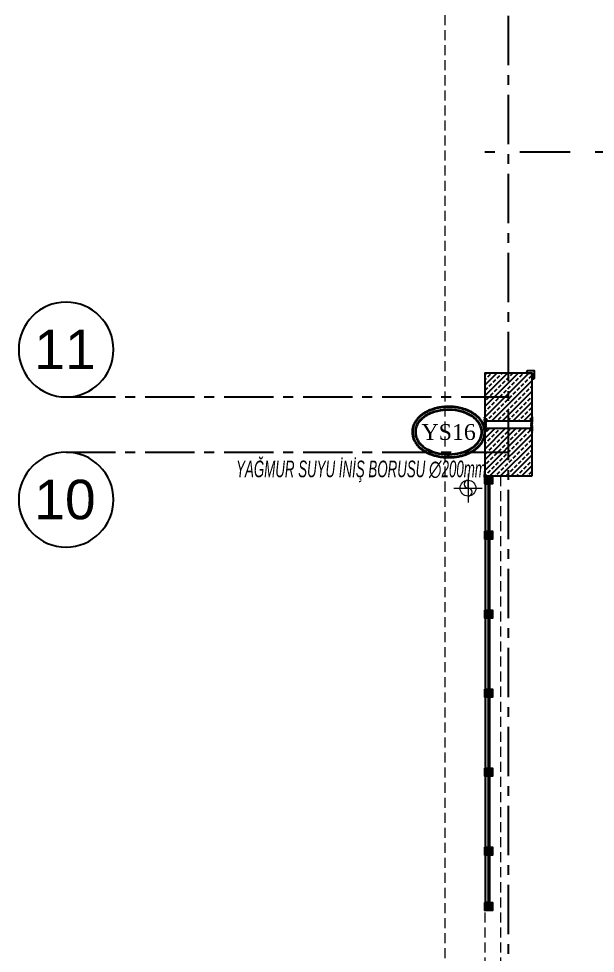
# Model space of a CAD drawing. Header units: millimetres. Extents: x -379292 to 1221486, y 92049 to 447512.
# Drawn here: x 50448 to 57748, y 161577 to 173407 of the extents above; entities that cross this region are included whole.
import ezdxf
from ezdxf.enums import TextEntityAlignment as Align
from ezdxf.lldxf.tags import DXFTag

# ---------------------------------------------------------------- set-up
doc = ezdxf.new("R2010")
doc.units = ezdxf.units.MM
doc.linetypes.add('CENTER', pattern=[2, 1.25, -0.25, 0.25, -0.25])
doc.linetypes.add('HIDDEN', pattern=[9.525, 6.35, -3.175])
for name, color, linetype, lineweight in [('0-KRCN-SHT-KOLADI-YAZIYAĞMURSUYU', 4, 'Continuous', 35), ('0-KRCN-SHT-PİSSU-BORU', 220, 'PISSU_LINE50', 40), ('06_FORMWORK HIDDEN', 252, 'HIDDEN2', 0), ('XREF$0$05_RAIN PIPE', 3, 'Continuous', 9)]:
    doc.layers.add(name, color=color, linetype=linetype, lineweight=lineweight)
for name, color, linetype in [('05_AXIS', 211, 'CENTER'), ('05_AXIS NAME', 7, 'Continuous'), ('05_DILATATION', 131, 'Continuous'), ('05_HANDRAIL', 153, 'Continuous'), ('05_HATCH CONCRETE', 141, 'Continuous'), ('05_SYMBOL', 2, 'Continuous')]:
    doc.layers.add(name, color=color, linetype=linetype)
doc.styles.add('MUF', font='isocpeur.ttf')
doc.styles.add('YAZI', font='times.ttf')
doc.styles.add('YAZI-5', font='arial.ttf', dxfattribs={"height": 5})
doc.styles.add('ÇAP-2', font='ARIALNBI.TTF')
tags = doc.linetypes.add('HIDDEN2', pattern=[0.1875, 0.125, -0.0625]).pattern_tags.tags
tags[6:7] = [DXFTag(74, 4), DXFTag(75, 0), DXFTag(340, '0'), DXFTag(46, 0.0), DXFTag(50, 0.0), DXFTag(44, 0.0), DXFTag(45, 0.0)]
tags[4:5] = [DXFTag(74, 4), DXFTag(75, 0), DXFTag(340, '0'), DXFTag(46, 0.0), DXFTag(50, 0.0), DXFTag(44, 0.0), DXFTag(45, 0.0)]
doc.linetypes.add('PISSU_LINE50', pattern='A,50,-10,["C",MUF,S=10,R=0,X=1,Y=-5],0', length=60)
pattern_1 = [(225, (905000, -3e-07), (67.351921, -67.351921), []), (225, (904932.65, -3e-07), (67.351921, -67.351921), [47.625, -23.8125])]

# ---------------------------------------------------------------- blocks, each defined once
blk = doc.blocks.new('AWAKS ADI')
at = {"layer": '05_AXIS NAME', "color": 2}
blk.add_circle((0, 0), 6, dxfattribs=at)
at = {"layer": '05_AXIS NAME', "style": 'YAZI-5'}
blk.add_attdef('AKSADI', text='', height=5, dxfattribs=at).set_placement((0, 0), align=Align.MIDDLE_CENTER)
blk = doc.blocks.new('202_Aks')
at = {"layer": '05_AXIS', "ltscale": 500}
for p, q in [((0, -182300), (0, 5000)), ((-5600, -109500), (0, -109500)), ((-5600, -110200), (0, -110200))]:
    blk.add_line(p, q, dxfattribs=at)
at = {"layer": '05_AXIS NAME'}
ref = blk.add_blockref('AWAKS ADI', (-5600, -108900), dxfattribs=dict(at, xscale=-100, yscale=100, zscale=100))
ref.add_attrib('AKSADI', '11', dxfattribs={"height": 500, "style": 'YAZI-5'}).set_placement((-5614, -108898), align=Align.MIDDLE_CENTER)
ref = blk.add_blockref('AWAKS ADI', (-5600, -110800), dxfattribs=dict(at, xscale=-100, yscale=100, zscale=100))
ref.add_attrib('AKSADI', '10', dxfattribs={"height": 500, "style": 'YAZI-5'}).set_placement((-5614, -110798), align=Align.MIDDLE_CENTER)
blk = doc.blocks.new('202_KorkulukDikme')
at = {"ltscale": 25}
h = blk.add_hatch(color=253, dxfattribs=at)
h.dxf.hatch_style = 1
h.paths.add_polyline_path([(-50, 0), (-50, 100), (50, 100), (50, 0)])
at = {"color": 0, "linetype": 'ByBlock', "ltscale": 25}
blk.add_lwpolyline([(-50, 0), (-50, 100), (50, 100), (50, 0)], close=True, dxfattribs=at)
blk = doc.blocks.new('*U19')
at = {"ltscale": 25}
h = blk.add_hatch(color=253, dxfattribs=at)
h.dxf.hatch_style = 1
h.paths.add_polyline_path([(100, 60), (5400, 60), (5400, 10), (100, 10)])
at = {"color": 0, "linetype": 'ByBlock', "ltscale": 25}
blk.add_lwpolyline([(100, 60), (5400, 60), (5400, 10), (100, 10)], close=True, dxfattribs=at)
blk.add_lwpolyline([(100, 45), (5400, 45)], dxfattribs=at)
at = {"ltscale": 25}
for p in [(50, 0), (750, 0), (1750, 0), (2750, 0), (3750, 0), (4750, 0), (5450, 0)]:
    blk.add_blockref('202_KorkulukDikme', p, dxfattribs=at)
blk = doc.blocks.new('DİLATASYON PROFİL')
at = {"color": 8}
for p, q in [((-48, 0), (-46, 2)), ((-48, 0), (-20, 0)), ((-46, 2), (-46, 2)), ((-23, 2), (-20, 2)), ((-23, 2), (-22, 0)), ((-19, 2), (-20, 1)), ((-20, 2), (-20, 1)), ((-20, 0), (12, 0)), ((-20, 0), (-20, 0)), ((-20, 0), (-20, 0)), ((-17, 2), (-19, 2)), ((-17, 2), (-18, 0)), ((12, -13), (12, 0)), ((12, -13), (12, 0)), ((20, 2), (21, 0)), ((22, 2), (21, 2)), ((21, 1), (21, 0)), ((21, -1), (21, 0)), ((23, 1), (23, 1)), ((24, -6), (23, 1)), ((24, 1), (24, 1)), ((24, 1), (24, 1)), ((25, 1), (25, 1)), ((25, 1), (25, 1)), ((26, 1), (26, 1)), ((26, 1), (26, 1)), ((27, 1), (27, 1)), ((27, 1), (27, 1)), ((28, 1), (28, 1)), ((28, 1), (28, 1)), ((29, 1), (29, 1)), ((29, 1), (29, 1)), ((30, 1), (30, 1)), ((30, 1), (30, 1)), ((31, 1), (31, 1)), ((31, 1), (31, 1)), ((32, 1), (32, 1)), ((32, 1), (32, 1)), ((33, 1), (33, 1)), ((33, 1), (33, 1)), ((34, 1), (34, 1)), ((34, 1), (34, 1)), ((35, 1), (35, 1)), ((35, 1), (35, 1)), ((36, 2), (36, 2)), ((36, 2), (36, 1)), ((38, 2), (36, 1)), ((36, 1), (36, 2)), ((36, 1), (36, 2)), ((38, 2), (38, 2)), ((38, 2), (38, 2)), ((38, 2), (38, 2)), ((39, 2), (38, 2)), ((39, 2), (38, 2)), ((40, 2), (39, 2)), ((39, 2), (39, 2)), ((40, 2), (41, 2)), ((41, 2), (42, 1)), ((41, 2), (41, 2)), ((43, 2), (42, 1)), ((43, 2), (43, 2)), ((43, 1), (43, 2)), ((43, 1), (43, 2)), ((44, 1), (44, 1)), ((45, 1), (45, 1)), ((45, 1), (45, 1)), ((46, 1), (46, 1)), ((46, 1), (46, 1)), ((47, 1), (47, 1)), ((47, 1), (47, 1)), ((48, 1), (48, 1)), ((48, 1), (48, 1)), ((49, 1), (49, 1)), ((49, 1), (49, 1)), ((50, 1), (50, 1)), ((50, 1), (50, 1)), ((51, 1), (51, 1)), ((51, 1), (51, 1)), ((52, 1), (52, 1)), ((52, 1), (52, 1)), ((53, 1), (53, 1)), ((53, 1), (53, 1)), ((54, 1), (54, 1)), ((54, 1), (54, 1)), ((55, 1), (55, 1)), ((55, 1), (55, 1)), ((56, 1), (56, 1)), ((57, 2), (57, 2)), ((57, 2), (58, 1)), ((57, 1), (57, 2)), ((57, 1), (57, 2)), ((59, 2), (58, 1)), ((59, 2), (59, 2)), ((59, 2), (59, 2)), ((59, 2), (59, 2)), ((60, 2), (59, 2)), ((60, 2), (59, 2)), ((60, 2), (61, 2)), ((61, 2), (62, 2)), ((61, 2), (61, 2)), ((63, 2), (62, 2)), ((63, 2), (64, 1)), ((64, 2), (64, 2)), ((64, 2), (64, 1)), ((64, 1), (64, 2)), ((64, 1), (64, 2)), ((65, 1), (65, 1)), ((66, 1), (66, 1)), ((66, 1), (66, 1)), ((67, 1), (67, 1)), ((67, 1), (67, 1)), ((68, 1), (68, 1)), ((68, 1), (68, 1)), ((69, 1), (69, 1)), ((69, 1), (69, 1)), ((70, 1), (70, 1)), ((70, 1), (70, 1)), ((71, 1), (71, 1)), ((71, 1), (71, 1)), ((72, 1), (72, 1)), ((72, 1), (72, 1)), ((73, 1), (73, 1)), ((73, 1), (73, 1)), ((74, 1), (74, 1)), ((74, 1), (74, 1)), ((75, 1), (75, 1)), ((75, 1), (75, 1)), ((76, -6), (77, 1)), ((76, 1), (76, 1)), ((76, 1), (76, 1)), ((77, 1), (77, 1)), ((77, 1), (77, 1)), ((78, 2), (79, 2)), ((80, 2), (79, 0)), ((79, 1), (79, 0)), ((79, -1), (79, 1)), ((88, -13), (88, 0)), ((120, 0), (88, 0)), ((88, -13), (88, 0)), ((148, 0), (88, 0)), ((117, 2), (119, 2)), ((117, 2), (118, 0)), ((119, 2), (120, 1)), ((123, 2), (120, 2)), ((120, 2), (120, 1)), ((120, 0), (120, 0)), ((120, 0), (120, 0)), ((140, 0), (120, 0)), ((123, 2), (122, 0)), ((146, 2), (146, 2)), ((148, 0), (146, 2)), ((-22, -20), (-23, -21)), ((-22, -20), (-23, -21)), ((-23, -21), (-22, -22)), ((-23, -21), (-22, -22)), ((-23, -22), (-23, -23)), ((-22, -22), (-23, -22)), ((-23, -22), (-23, -23)), ((-22, -22), (-23, -22)), ((-23, -23), (-22, -23)), ((-22, -23), (-23, -23)), ((-23, -23), (-23, -24)), ((-23, -23), (-22, -23)), ((-22, -23), (-23, -23)), ((-23, -23), (-23, -24)), ((-23, -24), (-22, -25)), ((-23, -24), (-22, -25)), ((-22, 0), (-18, 0)), ((-22, -3), (-22, 0)), ((-22, 0), (-18, 0)), ((-22, -3), (-22, 0)), ((-22, -3), (-18, -3)), ((-22, -3), (-18, -3)), ((-21, -6), (-22, -6)), ((-22, -6), (-22, -7)), ((-21, -6), (-22, -6)), ((-22, -6), (-22, -7)), ((-22, -7), (-21, -7)), ((-21, -7), (-22, -7)), ((-22, -7), (-22, -9)), ((-22, -7), (-21, -7)), ((-21, -7), (-22, -7)), ((-22, -7), (-22, -9)), ((-22, -9), (-21, -9)), ((-21, -9), (-22, -9)), ((-22, -9), (-22, -10)), ((-22, -9), (-21, -9)), ((-21, -9), (-22, -9)), ((-22, -9), (-22, -10)), ((-22, -10), (-21, -11)), ((-22, -10), (-21, -11)), ((-21, -11), (-22, -11)), ((-22, -11), (-22, -12)), ((-21, -11), (-22, -11)), ((-22, -11), (-22, -12)), ((-22, -12), (-21, -13)), ((-22, -12), (-21, -13)), ((-21, -13), (-22, -13)), ((-22, -13), (-22, -14)), ((-21, -13), (-22, -13)), ((-22, -13), (-22, -14)), ((-21, -14), (-22, -14)), ((-22, -14), (-21, -14)), ((-21, -14), (-22, -14)), ((-22, -14), (-22, -16)), ((-21, -14), (-22, -14)), ((-22, -14), (-21, -14)), ((-21, -14), (-22, -14)), ((-22, -14), (-22, -16)), ((-22, -16), (-21, -16)), ((-21, -16), (-22, -16)), ((-22, -16), (-22, -17)), ((-22, -16), (-21, -16)), ((-21, -16), (-22, -16)), ((-22, -16), (-22, -17)), ((-22, -17), (-21, -18)), ((-22, -17), (-21, -18)), ((-21, -18), (-22, -18)), ((-22, -18), (-22, -19)), ((-21, -18), (-22, -18)), ((-22, -18), (-22, -19)), ((-22, -19), (-22, -20)), ((-22, -19), (-22, -20)), ((-22, -20), (-22, -20)), ((-22, -20), (-22, -20)), ((-22, -25), (-21, -25)), ((-22, -25), (-21, -25)), ((-21, -3), (-21, -3)), ((-21, -3), (-21, -6)), ((-21, -6), (-21, -3)), ((-21, -25), (-20, -3)), ((-21, -3), (-21, -3)), ((-21, -3), (-21, -6)), ((-21, -6), (-21, -3)), ((-21, -25), (-20, -3)), ((-21, -7), (-21, -7)), ((-21, -7), (-21, -7)), ((-19, -12), (-21, -14)), ((-19, -12), (-21, -14)), ((-19, -13), (-21, -14)), ((-19, -13), (-21, -14)), ((-19, -16), (-21, -18)), ((-19, -16), (-21, -17)), ((-19, -16), (-21, -18)), ((-19, -16), (-21, -17)), ((-19, -19), (-21, -21)), ((-19, -19), (-21, -21)), ((-19, -20), (-21, -21)), ((-19, -20), (-21, -21)), ((-19, -23), (-21, -25)), ((-19, -23), (-21, -25)), ((-19, -23), (-21, -25)), ((-19, -23), (-21, -25)), ((-21, -25), (-21, -25)), ((-20, -27), (-21, -25)), ((-21, -25), (-21, -25)), ((-20, -27), (-21, -25)), ((-19, -25), (-20, -3)), ((-19, -25), (-20, -3)), ((-20, -5), (-20, -6)), ((-20, -5), (-20, -6)), ((-20, -6), (-20, -6)), ((-20, -6), (-20, -6)), ((-19, -9), (-20, -10)), ((-19, -9), (-20, -10)), ((-19, -9), (-20, -10)), ((-19, -9), (-20, -10)), ((-20, -27), (-18, -25)), ((-20, -27), (-18, -25)), ((-18, -3), (-19, -3)), ((-19, -3), (-19, -6)), ((-18, -3), (-19, -3)), ((-19, -3), (-19, -6)), ((-19, -6), (-18, -6)), ((-19, -6), (-18, -6)), ((-19, -7), (-18, -7)), ((-18, -7), (-19, -7)), ((-19, -7), (-18, -7)), ((-18, -7), (-19, -7)), ((-19, -9), (-18, -9)), ((-18, -9), (-19, -9)), ((-19, -9), (-18, -9)), ((-18, -9), (-19, -9)), ((-18, -10), (-19, -11)), ((-18, -10), (-19, -11)), ((-19, -11), (-18, -11)), ((-19, -11), (-18, -11)), ((-18, -12), (-19, -13)), ((-18, -12), (-19, -13)), ((-19, -13), (-18, -13)), ((-19, -13), (-18, -13)), ((-19, -25), (-18, -25)), ((-19, -25), (-18, -25)), ((-18, -3), (-18, 0)), ((-18, -3), (-18, 0)), ((-18, -5), (-18, -3)), ((-18, -5), (-18, -3)), ((-18, -6), (-18, -5)), ((-18, -5), (-18, -5)), ((-18, -6), (-18, -5)), ((-18, -5), (-18, -5)), ((-18, -6), (-18, -7)), ((-18, -6), (-18, -7)), ((-18, -7), (-18, -9)), ((-18, -7), (-18, -9)), ((-18, -9), (-18, -10)), ((-18, -9), (-18, -9)), ((-18, -9), (-18, -10)), ((-18, -9), (-18, -9)), ((-18, -11), (-18, -11)), ((-18, -11), (-18, -12)), ((-18, -11), (-18, -11)), ((-18, -11), (-18, -12)), ((-18, -13), (-18, -14)), ((-18, -13), (-18, -14)), ((-18, -14), (-18, -16)), ((-18, -14), (-18, -14)), ((-18, -14), (-18, -14)), ((-18, -14), (-18, -16)), ((-18, -14), (-18, -14)), ((-18, -14), (-18, -14)), ((-18, -16), (-17, -16)), ((-18, -16), (-18, -16)), ((-18, -16), (-17, -16)), ((-18, -16), (-18, -16)), ((-17, -17), (-18, -18)), ((-17, -17), (-18, -18)), ((-18, -18), (-17, -18)), ((-18, -18), (-17, -18)), ((-17, -19), (-18, -20)), ((-17, -19), (-18, -20)), ((-18, -20), (-17, -20)), ((-18, -20), (-17, -20)), ((-17, -21), (-18, -22)), ((-17, -21), (-18, -22)), ((-18, -22), (-17, -22)), ((-18, -22), (-17, -22)), ((-18, -23), (-17, -23)), ((-17, -23), (-18, -23)), ((-18, -23), (-17, -23)), ((-17, -23), (-18, -23)), ((-17, -24), (-18, -25)), ((-17, -24), (-18, -25)), ((-18, -25), (-18, -25)), ((-18, -25), (-18, -25)), ((-17, -16), (-17, -17)), ((-17, -16), (-17, -17)), ((-17, -18), (-17, -19)), ((-17, -18), (-17, -19)), ((-17, -20), (-17, -21)), ((-17, -20), (-17, -21)), ((-17, -22), (-17, -23)), ((-17, -22), (-17, -23)), ((-17, -23), (-17, -24)), ((-17, -23), (-17, -24)), ((12, -13), (21, -13)), ((19, -2), (19, -1)), ((19, -8), (19, -8)), ((20, -3), (21, -3)), ((21, -1), (21, -3)), ((22, -12), (21, -7)), ((21, -13), (21, -9)), ((22, -12), (24, -7)), ((24, -5), (24, 0)), ((25, -6), (24, -6)), ((26, -6), (24, -6)), ((24, -7), (25, -7)), ((26, -7), (24, -7)), ((24, -12), (24, -8)), ((25, -8), (24, -8)), ((34, -12), (24, -12)), ((25, -5), (25, -4)), ((28, -4), (25, -4)), ((25, -10), (25, -8)), ((28, -10), (25, -10)), ((26, -4), (27, -4)), ((26, -6), (26, -5)), ((26, -9), (26, -7)), ((27, -9), (26, -9)), ((27, -9), (27, -4)), ((28, -10), (28, -4)), ((30, -10), (30, -4)), ((32, -4), (30, -4)), ((32, -10), (30, -10)), ((31, -4), (31, -8)), ((32, -4), (31, -4)), ((31, -8), (31, -10)), ((31, -10), (32, -10)), ((31, -10), (32, -10)), ((32, -4), (32, -5)), ((32, -4), (32, -6)), ((32, -6), (34, -6)), ((32, -8), (32, -10)), ((34, -8), (32, -8)), ((32, -10), (32, -8)), ((32, -10), (32, -8)), ((34, -6), (33, -6)), ((33, -8), (34, -8)), ((34, 0), (34, -5)), ((34, -6), (34, -2)), ((34, -8), (34, -12)), ((36, -7), (36, -5)), ((43, -7), (43, -5)), ((45, -6), (45, 0)), ((45, -6), (45, -2)), ((46, -6), (45, -6)), ((46, -6), (45, -6)), ((45, -8), (46, -8)), ((46, -8), (45, -8)), ((45, -12), (45, -9)), ((55, -12), (45, -12)), ((46, -6), (46, -4)), ((46, -4), (48, -4)), ((49, -4), (46, -4)), ((46, -6), (46, -4)), ((46, -10), (46, -8)), ((46, -10), (46, -8)), ((46, -10), (46, -9)), ((48, -10), (46, -10)), ((49, -10), (46, -10)), ((48, -4), (48, -8)), ((48, -8), (48, -10)), ((49, -10), (49, -4)), ((53, -4), (51, -4)), ((51, -10), (51, -4)), ((53, -10), (51, -10)), ((52, -4), (52, -8)), ((54, -4), (52, -4)), ((52, -8), (52, -10)), ((52, -10), (54, -10)), ((53, -4), (53, -6)), ((54, -4), (54, -5)), ((55, -6), (54, -6)), ((55, -6), (54, -6)), ((54, -8), (55, -8)), ((55, -8), (54, -8)), ((54, -10), (54, -8)), ((53, -9), (53, -10)), ((55, 0), (55, -6)), ((55, -6), (55, -2)), ((55, -9), (55, -12)), ((57, -7), (57, -5)), ((64, -7), (64, -5)), ((66, -6), (66, 0)), ((66, -6), (66, -2)), ((68, -6), (66, -6)), ((67, -6), (66, -6)), ((66, -8), (68, -8)), ((67, -8), (66, -8)), ((66, -12), (66, -9)), ((76, -12), (66, -12)), ((68, -6), (68, -4)), ((68, -4), (69, -4)), ((70, -4), (68, -4)), ((68, -6), (68, -4)), ((68, -10), (68, -8)), ((68, -10), (68, -8)), ((68, -10), (68, -9)), ((69, -10), (68, -10)), ((70, -10), (68, -10)), ((69, -4), (69, -8)), ((69, -8), (69, -10)), ((70, -10), (70, -4)), ((75, -4), (72, -4)), ((72, -10), (72, -4)), ((75, -10), (72, -10)), ((73, -10), (73, -5)), ((74, -5), (73, -5)), ((73, -10), (74, -10)), ((74, -7), (74, -5)), ((74, -7), (76, -7)), ((74, -9), (74, -8)), ((74, -8), (76, -8)), ((75, -4), (75, -6)), ((76, -6), (75, -6)), ((75, -8), (76, -8)), ((75, -9), (75, -10)), ((76, 0), (76, -6)), ((78, -12), (76, -8)), ((76, -9), (76, -12)), ((78, -12), (79, -8)), ((79, -2), (79, -3)), ((80, -3), (79, -3)), ((79, -13), (79, -9)), ((88, -13), (79, -13)), ((81, -2), (81, -1)), ((81, -8), (81, -9)), ((118, -16), (117, -16)), ((117, -16), (117, -17)), ((118, -16), (117, -16)), ((117, -16), (117, -17)), ((117, -17), (118, -18)), ((117, -17), (118, -18)), ((118, -18), (117, -18)), ((117, -18), (117, -19)), ((118, -18), (117, -18)), ((117, -18), (117, -19)), ((117, -19), (118, -20)), ((117, -19), (118, -20)), ((118, -20), (117, -20)), ((117, -20), (117, -21)), ((118, -20), (117, -20)), ((117, -20), (117, -21)), ((117, -21), (118, -22)), ((117, -21), (118, -22)), ((117, -22), (117, -23)), ((118, -22), (117, -22)), ((117, -22), (117, -23)), ((118, -22), (117, -22)), ((117, -23), (118, -23)), ((118, -23), (117, -23)), ((117, -23), (117, -24)), ((117, -23), (118, -23)), ((118, -23), (117, -23)), ((117, -23), (117, -24)), ((117, -24), (118, -25)), ((117, -24), (118, -25)), ((118, 0), (122, 0)), ((118, -3), (118, 0)), ((118, 0), (122, 0)), ((118, -3), (118, 0)), ((118, -3), (119, -3)), ((118, -3), (122, -3)), ((118, -6), (118, -3)), ((118, -3), (119, -3)), ((118, -3), (122, -3)), ((118, -6), (118, -3)), ((119, -6), (118, -6)), ((118, -6), (118, -7)), ((119, -6), (118, -6)), ((118, -6), (118, -7)), ((118, -7), (119, -7)), ((118, -7), (118, -7)), ((119, -7), (118, -7)), ((118, -7), (118, -9)), ((118, -7), (119, -7)), ((118, -7), (118, -7)), ((119, -7), (118, -7)), ((118, -7), (118, -9)), ((118, -9), (119, -9)), ((119, -9), (118, -9)), ((118, -9), (118, -10)), ((118, -9), (119, -9)), ((119, -9), (118, -9)), ((118, -9), (118, -10)), ((118, -10), (119, -11)), ((118, -10), (119, -11)), ((119, -11), (118, -11)), ((118, -11), (118, -12)), ((119, -11), (118, -11)), ((118, -11), (118, -12)), ((118, -12), (119, -13)), ((118, -12), (119, -13)), ((119, -13), (118, -13)), ((118, -13), (118, -14)), ((119, -13), (118, -13)), ((118, -13), (118, -14)), ((118, -14), (118, -14)), ((118, -14), (118, -14)), ((118, -14), (118, -16)), ((118, -14), (118, -14)), ((118, -14), (118, -14)), ((118, -14), (118, -14)), ((118, -14), (118, -16)), ((118, -14), (118, -14)), ((118, -16), (118, -16)), ((118, -16), (118, -16)), ((121, -23), (118, -25)), ((121, -23), (118, -25)), ((118, -25), (119, -25)), ((118, -25), (118, -25)), ((120, -27), (118, -25)), ((118, -25), (119, -25)), ((118, -25), (118, -25)), ((120, -27), (118, -25)), ((119, -3), (119, -6)), ((119, -25), (120, -3)), ((119, -3), (119, -6)), ((119, -25), (120, -3)), ((120, -6), (119, -6)), ((120, -6), (119, -6)), ((120, -9), (119, -10)), ((120, -9), (119, -10)), ((120, -9), (119, -10)), ((120, -9), (119, -10)), ((121, -12), (119, -14)), ((121, -12), (119, -14)), ((121, -13), (119, -14)), ((121, -13), (119, -14)), ((121, -16), (119, -18)), ((121, -16), (119, -17)), ((121, -16), (119, -18)), ((121, -16), (119, -17)), ((121, -19), (119, -21)), ((121, -19), (119, -21)), ((121, -20), (119, -21)), ((121, -20), (119, -21)), ((121, -23), (119, -25)), ((121, -23), (119, -25)), ((121, -25), (120, -3)), ((121, -25), (120, -3)), ((120, -5), (120, -6)), ((120, -5), (120, -6)), ((120, -27), (121, -25)), ((120, -27), (121, -25)), ((121, -3), (121, -3)), ((121, -3), (121, -6)), ((121, -5), (121, -3)), ((121, -3), (121, -3)), ((121, -3), (121, -6)), ((121, -5), (121, -3)), ((121, -6), (121, -5)), ((121, -5), (121, -5)), ((121, -6), (121, -5)), ((121, -5), (121, -5)), ((121, -6), (122, -6)), ((121, -6), (122, -6)), ((121, -8), (122, -7)), ((122, -7), (121, -8)), ((121, -8), (122, -7)), ((122, -7), (121, -8)), ((121, -9), (122, -9)), ((121, -9), (121, -9)), ((122, -9), (121, -9)), ((121, -9), (122, -9)), ((121, -9), (121, -9)), ((122, -9), (121, -9)), ((122, -10), (121, -11)), ((122, -10), (121, -11)), ((121, -11), (122, -11)), ((121, -11), (121, -11)), ((121, -11), (122, -11)), ((121, -11), (121, -11)), ((122, -12), (121, -13)), ((122, -12), (121, -13)), ((121, -13), (122, -13)), ((121, -13), (122, -13)), ((121, -14), (122, -14)), ((122, -14), (121, -14)), ((121, -14), (122, -14)), ((122, -14), (121, -14)), ((121, -16), (122, -16)), ((122, -16), (121, -16)), ((121, -16), (122, -16)), ((122, -16), (121, -16)), ((122, -17), (121, -18)), ((122, -17), (121, -18)), ((121, -18), (122, -18)), ((121, -18), (122, -18)), ((121, -25), (121, -25)), ((121, -25), (122, -25)), ((121, -25), (121, -25)), ((121, -25), (122, -25)), ((122, -3), (122, 0)), ((122, -3), (122, 0)), ((122, -6), (122, -7)), ((122, -6), (122, -7)), ((122, -7), (122, -9)), ((122, -7), (122, -9)), ((122, -9), (122, -10)), ((122, -9), (122, -10)), ((122, -11), (122, -12)), ((122, -11), (122, -12)), ((122, -13), (122, -14)), ((122, -13), (122, -14)), ((122, -14), (122, -16)), ((122, -14), (122, -16)), ((122, -16), (122, -17)), ((122, -16), (122, -17)), ((122, -18), (122, -19)), ((122, -18), (122, -19)), ((122, -19), (122, -20)), ((122, -19), (122, -20)), ((122, -20), (122, -20)), ((122, -20), (123, -21)), ((122, -20), (122, -20)), ((122, -20), (123, -21)), ((123, -21), (122, -22)), ((123, -21), (122, -22)), ((122, -22), (123, -22)), ((122, -22), (123, -22)), ((122, -23), (123, -23)), ((123, -23), (122, -23)), ((122, -23), (123, -23)), ((123, -23), (122, -23)), ((123, -24), (122, -25)), ((123, -24), (122, -25)), ((123, -22), (123, -23)), ((123, -22), (123, -23)), ((123, -23), (123, -24)), ((123, -23), (123, -24))]:
    blk.add_line(p, q, dxfattribs=at)
for centre, radius, start, end in [((-45, 1), 1.3, 64.6683, 126.1289), ((-44, 3), 1.3, 244.6683, 295.3317), ((-43, 1), 1.3, 64.6683, 115.3317), ((-42, 3), 1.3, 244.6683, 295.3317), ((-40, 1), 1.3, 64.6683, 115.3317), ((-39, 3), 1.3, 244.6683, 295.3317), ((-38, 1), 1.3, 64.6683, 115.3317), ((-37, 3), 1.3, 244.6683, 295.3317), ((-36, 1), 1.3, 64.6683, 115.3317), ((-35, 3), 1.3, 244.6683, 295.3317), ((-34, 1), 1.3, 64.6683, 115.3317), ((-33, 3), 1.3, 244.6683, 295.3317), ((-32, 1), 1.3, 64.6683, 115.3317), ((-30, 3), 1.3, 244.6683, 295.3317), ((-29, 1), 1.3, 64.6683, 115.3317), ((-28, 3), 1.3, 244.6683, 295.3317), ((-27, 1), 1.3, 64.6683, 115.3317), ((-26, 3), 1.3, 244.6683, 295.3317), ((-25, 1), 1.3, 64.6683, 115.3317), ((-24, 3), 1.3, 244.6683, 295.3317), ((-23, 1), 1.3, 64.6683, 115.3317), ((-22, 3), 1.3, 244.6683, 295.3317), ((-20, 1), 1.3, 64.6683, 115.3317), ((-19, 3), 1.3, 244.6683, 295.3317), ((-18, 1), 1.3, 64.6683, 115.3317), ((-17, 3), 1.3, 244.6683, 295.3317), ((-16, 1), 1.3, 64.6683, 115.3317), ((-15, 3), 1.3, 244.6683, 295.3317), ((-14, 1), 1.3, 64.6683, 115.3317), ((-13, 3), 1.3, 244.6683, 295.3317), ((-12, 1), 1.3, 64.6683, 115.3317), ((-10, 3), 1.3, 244.6683, 295.3317), ((-9, 1), 1.3, 64.6683, 115.3317), ((-8, 3), 1.3, 244.6683, 295.3317), ((-7, 1), 1.3, 64.6683, 115.3317), ((-6, 1), 1.3, 64.6683, 115.3317), ((-5, 3), 1.3, 244.6683, 295.3317), ((-4, 1), 1.3, 64.6683, 115.3317), ((-3, 3), 1.3, 244.6683, 295.3317), ((-2, 1), 1.3, 64.6683, 115.3317), ((-1, 3), 1.3, 244.6683, 295.3317), ((1, 1), 1.3, 64.6683, 115.3317), ((2, 3), 1.3, 244.6683, 295.3317), ((3, 1), 1.3, 64.6683, 115.3317), ((4, 3), 1.3, 244.6683, 295.3317), ((5, 1), 1.3, 64.6683, 115.3317), ((6, 3), 1.3, 244.6683, 295.3317), ((7, 1), 1.3, 64.6683, 115.3317), ((8, 3), 1.3, 244.6683, 295.3317), ((9, 1), 1.3, 64.6683, 115.3317), ((11, 3), 1.3, 244.6683, 295.3317), ((12, 1), 1.3, 64.6683, 115.3317), ((13, 3), 1.3, 244.6683, 295.3317), ((14, 1), 1.3, 64.6683, 115.3317), ((15, 3), 1.3, 244.6683, 295.3317), ((16, 1), 1.3, 64.6683, 115.3317), ((17, 3), 1.3, 244.6683, 295.3317), ((18, 1), 1.3, 63.2691, 115.3317), ((20, 3), 1.3, 244.6683, 288.3764), ((21, 2), 0.381, 90.8255, 269.3453), ((20, -1), 1.61, 330.6457, 24.0465), ((22, 1), 0.55, 357.34, 90), ((23, 1), 0.16, 40.5, 139.5), ((23, 1), 0.16, 141.0253, 263.0349), ((23, -1), 1.2, 25.7871, 83.0349), ((24, 1), 0.16, 40.5, 139.5), ((25, 1), 0.16, 40.5, 139.5), ((26, 1), 0.16, 40.5, 139.5), ((27, 1), 0.16, 40.5, 139.5), ((28, 1), 0.16, 40.5, 139.5), ((29, 1), 0.16, 40.5, 139.5), ((30, 1), 0.16, 40.5, 139.5), ((31, 1), 0.16, 40.5, 139.5), ((32, 1), 0.16, 40.5, 139.5), ((33, 1), 0.16, 40.5, 139.5), ((34, 1), 0.16, 40.5, 139.5), ((37, -2), 3, 110.9248, 180), ((35, -1), 1.2, 93.7255, 146.441), ((35, 1), 0.16, 273.7255, 40.5), ((35, 1), 0.16, 273.7255, 276.016), ((39, -8), 10, 110.7934, 110.9248), ((39, -8), 10, 69.0752, 69.2066), ((42, -2), 3, 0, 69.0752), ((44, 1), 0.16, 40.5, 139.5), ((44, -1), 1.2, 25.7871, 64.9325), ((45, 1), 0.16, 40.5, 139.5), ((46, 1), 0.16, 40.5, 139.5), ((47, 1), 0.16, 40.5, 139.5), ((48, 1), 0.16, 40.5, 139.5), ((49, 1), 0.16, 40.5, 139.5), ((50, 1), 0.16, 40.5, 139.5), ((51, 1), 0.16, 40.5, 139.5), ((52, 1), 0.16, 40.5, 139.5), ((53, 1), 0.16, 40.5, 139.5), ((54, 1), 0.16, 40.5, 139.5), ((55, 1), 0.16, 40.5, 139.5), ((58, -2), 3, 110.9248, 180), ((56, -1), 1.2, 93.7255, 146.441), ((56, 0), 0.16, 273.7255, 40.5), ((61, -8), 10, 110.7934, 110.9248), ((61, -8), 10, 69.0752, 69.2066), ((63, -2), 3, 0, 69.0752), ((66, 1), 0.16, 40.5, 139.5), ((67, 1), 0.16, 40.5, 139.5), ((65, -1), 1.2, 25.7871, 64.9325), ((68, 1), 0.16, 40.5, 139.5), ((69, 1), 0.16, 40.5, 139.5), ((70, 1), 0.16, 40.5, 139.5), ((71, 1), 0.16, 40.5, 139.5), ((72, 1), 0.16, 40.5, 139.5), ((73, 1), 0.16, 40.5, 139.5), ((74, 1), 0.16, 40.5, 139.5), ((75, 1), 0.16, 40.5, 139.5), ((76, 1), 0.16, 40.5, 139.5), ((77, 1), 0.16, 40.5, 139.5), ((77, -1), 1.2, 93.7255, 146.441), ((78, 1), 0.55, 90, 182.66), ((77, 0), 0.16, 273.7255, 40.5), ((77, 0), 0.16, 273.7255, 276.016), ((79, 1), 0.381, 270.6547, 89.1745), ((80, 1), 1.3, 64.6683, 99.3419), ((82, 3), 1.3, 244.6683, 295.3317), ((83, 1), 1.3, 64.6683, 115.3317), ((84, 3), 1.3, 244.6683, 295.3317), ((85, 1), 1.3, 64.6683, 115.3317), ((86, 3), 1.3, 244.6683, 295.3317), ((87, 1), 1.3, 64.6683, 115.3317), ((88, 3), 1.3, 244.6683, 295.3317), ((89, 1), 1.3, 64.6683, 115.3317), ((90, 3), 1.3, 244.6683, 295.3317), ((92, 1), 1.3, 64.6683, 115.3317), ((93, 3), 1.3, 244.6683, 295.3317), ((94, 1), 1.3, 64.6683, 115.3317), ((95, 3), 1.3, 244.6683, 295.3317), ((96, 1), 1.3, 64.6683, 115.3317), ((97, 3), 1.3, 244.6683, 295.3317), ((98, 1), 1.3, 64.6683, 115.3317), ((99, 3), 1.3, 244.6683, 295.3317), ((100, 1), 1.3, 64.6683, 115.3317), ((102, 3), 1.3, 244.6683, 295.3317), ((103, 1), 1.3, 64.6683, 115.3317), ((104, 3), 1.3, 244.6683, 295.3317), ((105, 1), 1.3, 64.6683, 115.3317), ((106, 3), 1.3, 244.6683, 295.3317), ((107, 1), 1.3, 64.6683, 115.3317), ((108, 3), 1.3, 244.6683, 295.3317), ((109, 1), 1.3, 64.6683, 115.3317), ((111, 3), 1.3, 244.6683, 295.3317), ((112, 1), 1.3, 64.6683, 115.3317), ((113, 3), 1.3, 244.6683, 295.3317), ((114, 1), 1.3, 64.6683, 115.3317), ((115, 3), 1.3, 244.6683, 295.3317), ((116, 1), 1.3, 64.6683, 115.3317), ((117, 3), 1.3, 244.6683, 295.3317), ((118, 1), 1.3, 64.6683, 115.3317), ((119, 3), 1.3, 244.6683, 295.3317), ((121, 1), 1.3, 64.6683, 115.3317), ((122, 3), 1.3, 244.6683, 295.3317), ((123, 1), 1.3, 64.6683, 115.3317), ((124, 3), 1.3, 244.6683, 295.3317), ((125, 1), 1.3, 64.6683, 115.3317), ((126, 3), 1.3, 244.6683, 295.3317), ((127, 1), 1.3, 64.6683, 115.3317), ((128, 3), 1.3, 244.6683, 295.3317), ((129, 1), 1.3, 64.6683, 115.3317), ((131, 3), 1.3, 244.6683, 295.3317), ((132, 1), 1.3, 64.6683, 115.3317), ((133, 3), 1.3, 244.6683, 295.3317), ((134, 1), 1.3, 64.6683, 115.3317), ((135, 3), 1.3, 244.6683, 295.3317), ((136, 1), 1.3, 64.6683, 115.3317), ((137, 3), 1.3, 244.6683, 295.3317), ((138, 1), 1.3, 64.6683, 115.3317), ((139, 3), 1.3, 244.6683, 295.3317), ((141, 1), 1.3, 64.6683, 115.3317), ((142, 3), 1.3, 244.6683, 295.3317), ((143, 1), 1.3, 64.6683, 115.3317), ((144, 3), 1.3, 244.6683, 295.3317), ((145, 1), 1.3, 53.8711, 115.3317), ((-20, -3), 0.25, 2.8081, 91), ((-20, -3), 0.25, 89, 162.832), ((-20, -3), 0.25, 2.8081, 91), ((-20, -3), 0.25, 89, 162.832), ((18, -5), 4.15, 55.3598, 304.6402), ((18, -5), 4.29, 79.8358, 271.4513), ((18, -8), 0.825, 266.6901, 0), ((19, -1), 0.55, 0, 79.8358), ((20, -2), 0.55, 180, 270), ((20, -8), 0.954, 36.5523, 167.7728), ((21, -1), 0.6, 235.3598, 0), ((21, -9), 0.6, 0, 124.6402), ((22, -12), 0.364, 205.1184, 277.8355), ((24, -5), 0.25, 180, 270), ((24, -6), 0.55, 197.1305, 270), ((24, -8), 0.25, 90, 180), ((25, -5), 0.25, 270, 0), ((25, -8), 0.25, 0, 90), ((26, -5), 0.33, 90, 180), ((26, -9), 0.33, 180, 270), ((33, -5), 0.25, 180, 270), ((33, -8), 0.25, 90, 180), ((34, -5), 0.25, 270, 0), ((34, -8), 0.25, 0, 90), ((22, -12), 12.6, 0.0577, 16.2025), ((39, -1), 11.8, 246.209, 293.7816), ((39, -5), 3.75, 0, 180), ((39, -7), 3.75, 180, 0), ((57, -12), 12.6, 163.7975, 179.9423), ((45, -6), 0.25, 180, 270), ((45, -9), 0.25, 90, 180), ((46, -6), 0.25, 270, 0), ((46, -9), 0.25, 0, 90), ((54, -5), 0.25, 180, 270), ((54, -6), 0.25, 180, 270), ((54, -9), 0.25, 90, 180), ((55, -5), 0.25, 270, 0), ((55, -6), 0.25, 270, 0), ((55, -9), 0.25, 0, 90), ((43, -12), 12.6, 0.0577, 16.2025), ((61, -1), 11.8, 246.209, 293.7816), ((61, -5), 3.75, 0, 180), ((61, -7), 3.75, 180, 0), ((78, -12), 12.6, 163.7975, 179.9423), ((66, -6), 0.25, 180, 270), ((66, -9), 0.25, 90, 180), ((67, -6), 0.25, 270, 0), ((67, -9), 0.25, 0, 90), ((74, -5), 0.33, 0, 90), ((74, -9), 0.33, 270, 0), ((75, -6), 0.25, 180, 270), ((75, -9), 0.25, 90, 180), ((76, -6), 0.55, 270, 342.8695), ((76, -6), 0.25, 270, 0), ((76, -9), 0.25, 0, 90), ((78, -12), 0.364, 262.1645, 334.8816), ((80, -1), 1.61, 155.9535, 209.3543), ((79, -1), 0.6, 180, 304.6402), ((80, -8), 0.954, 12.2272, 143.4477), ((79, -9), 0.6, 55.3598, 180), ((82, -5), 4.15, 235.3598, 124.6402), ((80, -2), 0.55, 270, 0), ((82, -5), 4.29, 268.5487, 100.1642), ((81, -1), 0.55, 100.1642, 180), ((82, -9), 0.825, 180, 273.3099), ((120, -3), 0.25, 2.8081, 91), ((120, -3), 0.25, 89, 162.832), ((120, -3), 0.25, 2.8081, 91), ((120, -3), 0.25, 89, 162.832)]:
    blk.add_arc(centre, radius, start, end, dxfattribs=at)
blk = doc.blocks.new('bariyer')
at = {"color": 8, "ltscale": 25}
blk.add_lwpolyline([(0, -70), (15, -70, 0.414214), (30, -55), (30, 30), (-55, 30, 0.414214), (-70, 15), (-70, 0), (0, 0)], format="xyb", close=True, dxfattribs=at)
blk = doc.blocks.new('OtoParkBodrumKatMimari')
at = {"layer": '05_HATCH CONCRETE'}
h = blk.add_hatch(dxfattribs=at)
h.set_pattern_fill('ANSI33', color=8, scale=15, angle=180, style=0)
h.set_pattern_definition(pattern_1)
h.paths.add_polyline_path([(5300, 67500), (5300, 68100), (4700, 68100), (4700, 67500)])
h = blk.add_hatch(dxfattribs=at)
h.set_pattern_fill('ANSI33', color=8, scale=15, angle=180, style=0)
h.set_pattern_definition(pattern_1)
h.paths.add_polyline_path([(5300, 66800), (5300, 67400), (4700, 67400), (4700, 66800)])
at = {"color": 5}
for points in [[(5300, 67500), (5300, 68100), (4700, 68100), (4700, 67500)], [(5300, 66800), (5300, 67400), (4700, 67400), (4700, 66800)]]:
    blk.add_lwpolyline(points, close=True, dxfattribs=at)
at = {"layer": '05_SYMBOL', "color": 252, "linetype": 'HIDDEN', "ltscale": 100}
blk.add_lwpolyline([(13400, 70900), (4700, 70900)], dxfattribs=at)
at = {"layer": '06_FORMWORK HIDDEN', "linetype": 'HIDDEN', "ltscale": 20}
for p, q in [((4200, 55933), (4200, 178100)), ((4700, 66800), (4700, 60300)), ((4900, 66800), (4900, 60300))]:
    blk.add_line(p, q, dxfattribs=at)
at = {"layer": '05_AXIS'}
blk.add_blockref('202_Aks', (5000, 177300), dxfattribs=at)
at = {"layer": '05_DILATATION', "ltscale": 25, "rotation": 90}
blk.add_blockref('DİLATASYON PROFİL', (4700, 67400), dxfattribs=at)
at = {"layer": '05_DILATATION', "ltscale": 25, "xscale": -1, "rotation": 270}
blk.add_blockref('DİLATASYON PROFİL', (5300, 67400), dxfattribs=at)
at = {"layer": '05_HANDRAIL', "rotation": 269.9999999999995}
blk.add_blockref('*U19', (4700, 66800), dxfattribs=at)
at = {"layer": '05_SYMBOL', "color": 8}
blk.add_blockref('bariyer', (5300, 68100), dxfattribs=at)
blk = doc.blocks.new('XREF$0$YIB125')
at = {"layer": 'XREF$0$05_RAIN PIPE'}
for p, q in [((0, 112.5), (0, -112.5)), ((-112.5, 0), (112.5, 0)), ((0, 0), (0, 62.5))]:
    blk.add_line(p, q, dxfattribs=at)
blk.add_circle((0, 0), 62.5, dxfattribs=at)
for centre, start, end in [((0, 31.25), 90, 270), ((0, -31.25), 270, 90)]:
    blk.add_arc(centre, 31.25, start, end, dxfattribs=at)
blk = doc.blocks.new('G$CD1210CBB')
at = {"layer": 'XREF$0$05_RAIN PIPE', "xscale": -0.08000000000000002, "yscale": 0.08000000000000002, "zscale": 0.08000000000000002}
blk.add_blockref('XREF$0$YIB125', (-9, 0), dxfattribs=at)
blk = doc.blocks.new('A$Cbceac246')
at = {"layer": '0-KRCN-SHT-KOLADI-YAZIYAĞMURSUYU', "color": 2, "linetype": 'Continuous'}
for points, knots in [([(-6559.9, 6705.5), (-6559.9, 6705.3), (-6559.9, 6704.5), (-6560, 6703.1), (-6560.2, 6701.6), (-6560.5, 6700.1), (-6560.9, 6698.7), (-6561.4, 6697.2), (-6562, 6695.7), (-6562.6, 6694.5), (-6563.2, 6693.4), (-6563.8, 6692.4), (-6564.7, 6691), (-6565.8, 6689.6), (-6566.9, 6688.3), (-6568.2, 6686.9), (-6569.5, 6685.7), (-6571.1, 6684.4), (-6572.7, 6683.1), (-6574.4, 6682), (-6576.1, 6680.9), (-6577.8, 6680), (-6579.5, 6679.2), (-6581.3, 6678.3), (-6583.1, 6677.6), (-6585, 6676.9), (-6586.9, 6676.3), (-6589.1, 6675.7), (-6591.8, 6675), (-6594.8, 6674.5), (-6597.8, 6674), (-6600.6, 6673.8), (-6603.3, 6673.6), (-6606.1, 6673.6), (-6609.2, 6673.7), (-6612.3, 6673.9), (-6614.7, 6674.2), (-6617.1, 6674.5), (-6619.4, 6675), (-6622.4, 6675.7), (-6624.9, 6676.4), (-6627.2, 6677.1), (-6629, 6677.8), (-6630.8, 6678.6), (-6632.6, 6679.4), (-6634.3, 6680.3), (-6636, 6681.3), (-6637.6, 6682.3), (-6639.2, 6683.4), (-6640.3, 6684.2), (-6641.5, 6685.2), (-6642.6, 6686.2), (-6644, 6687.6), (-6645.1, 6688.8), (-6646, 6690), (-6646.9, 6691.2), (-6647.9, 6692.7), (-6648.7, 6694.1), (-6649.4, 6695.4), (-6650, 6696.8), (-6650.6, 6698.6), (-6651, 6700.2), (-6651.3, 6701.9), (-6651.6, 6703.6), (-6651.6, 6705.3), (-6651.6, 6706.7), (-6651.5, 6708.1), (-6651.3, 6709.7), (-6650.9, 6711.5), (-6650.4, 6713), (-6649.9, 6714.5), (-6649.3, 6715.9), (-6648.5, 6717.4), (-6647.6, 6718.8), (-6646.9, 6719.9), (-6646.1, 6721), (-6645.3, 6722), (-6644.2, 6723.3), (-6642.9, 6724.6), (-6641.4, 6726), (-6639.7, 6727.3), (-6638, 6728.6), (-6636.2, 6729.7), (-6634.3, 6730.8), (-6632.3, 6731.8), (-6630.3, 6732.7), (-6628.3, 6733.5), (-6626.2, 6734.3), (-6624, 6735), (-6621.9, 6735.6), (-6619.6, 6736.1), (-6617.4, 6736.5), (-6615.1, 6736.9), (-6612.8, 6737.2), (-6610.5, 6737.4), (-6608.1, 6737.5), (-6605.8, 6737.5), (-6603.5, 6737.5), (-6601.2, 6737.4), (-6598.8, 6737.2), (-6596.5, 6736.9), (-6594.2, 6736.5), (-6592, 6736.1), (-6589.8, 6735.6), (-6587.6, 6735), (-6585.4, 6734.3), (-6583.3, 6733.6), (-6581.5, 6732.8), (-6579.6, 6732), (-6577.8, 6731.1), (-6575.8, 6730), (-6573.9, 6728.8), (-6572.5, 6727.8), (-6571.1, 6726.8), (-6569.8, 6725.7), (-6568.2, 6724.2), (-6566.8, 6722.8), (-6565.7, 6721.4), (-6564.8, 6720.3), (-6563.9, 6718.9), (-6563, 6717.4), (-6562.2, 6715.9), (-6561.6, 6714.3), (-6561, 6712.6), (-6560.6, 6711.2), (-6560.3, 6709.8), (-6560.1, 6708.6), (-6559.9, 6707.1), (-6559.9, 6706.1), (-6559.9, 6705.5)], [0, 0, 0, 0, 1.213393, 2.424731, 3.634899, 4.23988, 5.747854, 7.250616, 8.45036, 9.945499, 11.437135, 12.629243, 13.798133, 14.967487, 16.724402, 18.487549, 20.259158, 20.851938, 22.638147, 24.438355, 26.253745, 28.085062, 29.315033, 31.087836, 32.875439, 34.677188, 36.492212, 38.31946, 40.157727, 42.005688, 43.861689, 45.72323, 47.588513, 49.455685, 51.32287, 53.188197, 55.049829, 56.905238, 58.75253, 60.590234, 62.41697, 64.23149, 66.032702, 67.819704, 69.591161, 71.34787, 73.089893, 74.817612, 76.531756, 78.233427, 79.924117, 81.731887, 83.083349, 84.432203, 85.779805, 86.229051, 87.578464, 88.928884, 90.281448, 91.637578, 92.544576, 94.028807, 95.515086, 97.004987, 97.752009, 98.872791, 100.364346, 101.854398, 102.972015, 104.457375, 105.937166, 107.4132, 108.150387, 109.620499, 111.087894, 112.554447, 113.28797, 114.75558, 116.226469, 118.071935, 118.442214, 119.949008, 121.464895, 122.990853, 124.527619, 126.075699, 127.635384, 129.206763, 130.790449, 132.385639, 134.798636, 137.233957, 139.688759, 140.510874, 142.98603, 145.47066, 147.960441, 150.450946, 152.109582, 154.590556, 157.059241, 159.511881, 161.945025, 163.554876, 165.153439, 166.740617, 168.316109, 169.879765, 171.431605, 172.971836, 174.500865, 176.169212, 177.827074, 179.475797, 181.117169, 182.208516, 183.921005, 185.204671, 186.488807, 187.774709, 188.204048, 189.495096, 190.787871, 192.083344, 193.382693, 194.251852, 195.702571, 197.154698, 197.639423, 197.639423, 197.639423, 197.639423]), ([(-6563.7, 6705.5), (-6563.7, 6704.4), (-6563.8, 6703.2), (-6564.4, 6699.9), (-6565.1, 6697.9), (-6567.1, 6694), (-6568.3, 6692.3), (-6571.7, 6688.6), (-6574, 6686.7), (-6579.9, 6682.9), (-6583.8, 6681.2), (-6592.1, 6678.6), (-6596.6, 6677.8), (-6605.7, 6677.2), (-6610.4, 6677.3), (-6619.3, 6678.6), (-6623.7, 6679.8), (-6631.6, 6682.9), (-6635.2, 6685), (-6639.8, 6688.7), (-6641.2, 6690), (-6643.6, 6692.9), (-6644.6, 6694.4), (-6646.3, 6697.7), (-6647, 6699.4), (-6647.8, 6703), (-6647.9, 6704.8), (-6647.7, 6708.5), (-6647.4, 6710.3), (-6646, 6714.2), (-6645, 6716.2), (-6642.3, 6719.9), (-6640.7, 6721.6), (-6635.5, 6726), (-6631.5, 6728.3), (-6622.4, 6731.7), (-6617.5, 6732.9), (-6607.3, 6733.9), (-6602.1, 6733.9), (-6592, 6732.5), (-6587.1, 6731.2), (-6579.7, 6728), (-6576.8, 6726.4), (-6571.8, 6722.6), (-6569.6, 6720.5), (-6567, 6716.8), (-6566.2, 6715.6), (-6565, 6712.8), (-6564.5, 6711.4), (-6563.8, 6708.5), (-6563.7, 6707), (-6563.7, 6705.5)], [0, 0, 0, 0, 0.138649, 0.138649, 0.277299, 0.277299, 0.415948, 0.415948, 0.688121, 0.688121, 0.960294, 0.960294, 1.349663, 1.349663, 1.739033, 1.739033, 2.128402, 2.128402, 2.517772, 2.517772, 2.726912, 2.726912, 2.936053, 2.936053, 3.106711, 3.106711, 3.27737, 3.27737, 3.448028, 3.448028, 3.618687, 3.618687, 3.789345, 3.789345, 4.135575, 4.135575, 4.481804, 4.481804, 4.828034, 4.828034, 5.174263, 5.174263, 5.520493, 5.520493, 5.774104, 5.774104, 5.97328, 5.97328, 6.172456, 6.172456, 6.283185, 6.283185, 6.283185, 6.283185])]:
    blk.add_open_spline(points, degree=3, knots=knots, dxfattribs=at)
at = {"layer": '0-KRCN-SHT-PİSSU-BORU', "xscale": -2, "yscale": 2, "zscale": 2}
blk.add_blockref('G$CD1210CBB', (-6599.1, 6634.6), dxfattribs=at)
at = {"layer": '0-KRCN-SHT-KOLADI-YAZIYAĞMURSUYU', "color": 2, "style": 'YAZI'}
blk.add_text('YS16', height=20, dxfattribs=at).set_placement((-6605.7, 6705.6), align=Align.MIDDLE)
at = {"layer": '0-KRCN-SHT-KOLADI-YAZIYAĞMURSUYU', "linetype": 'Continuous', "style": 'ÇAP-2', "width": 0.7}
blk.add_text('YAĞMUR SUYU İNİŞ BORUSU ∅200mm', height=21, dxfattribs=at).set_placement((-6874.7, 6648.4))

msp = doc.modelspace()

# ---------------------------------------------------------------- block references
at = {"color": 8}
msp.add_blockref('OtoParkBodrumKatMimari', (51648, 100818.8), dxfattribs=at)

# ---------------------------------------------------------------- next in the draw order: block references
at = {"color": 30, "xscale": 10, "yscale": 10, "zscale": 10}
msp.add_blockref('A$Cbceac246', (121948, 101118.8), dxfattribs=at)

doc.saveas('drawing.dxf')
